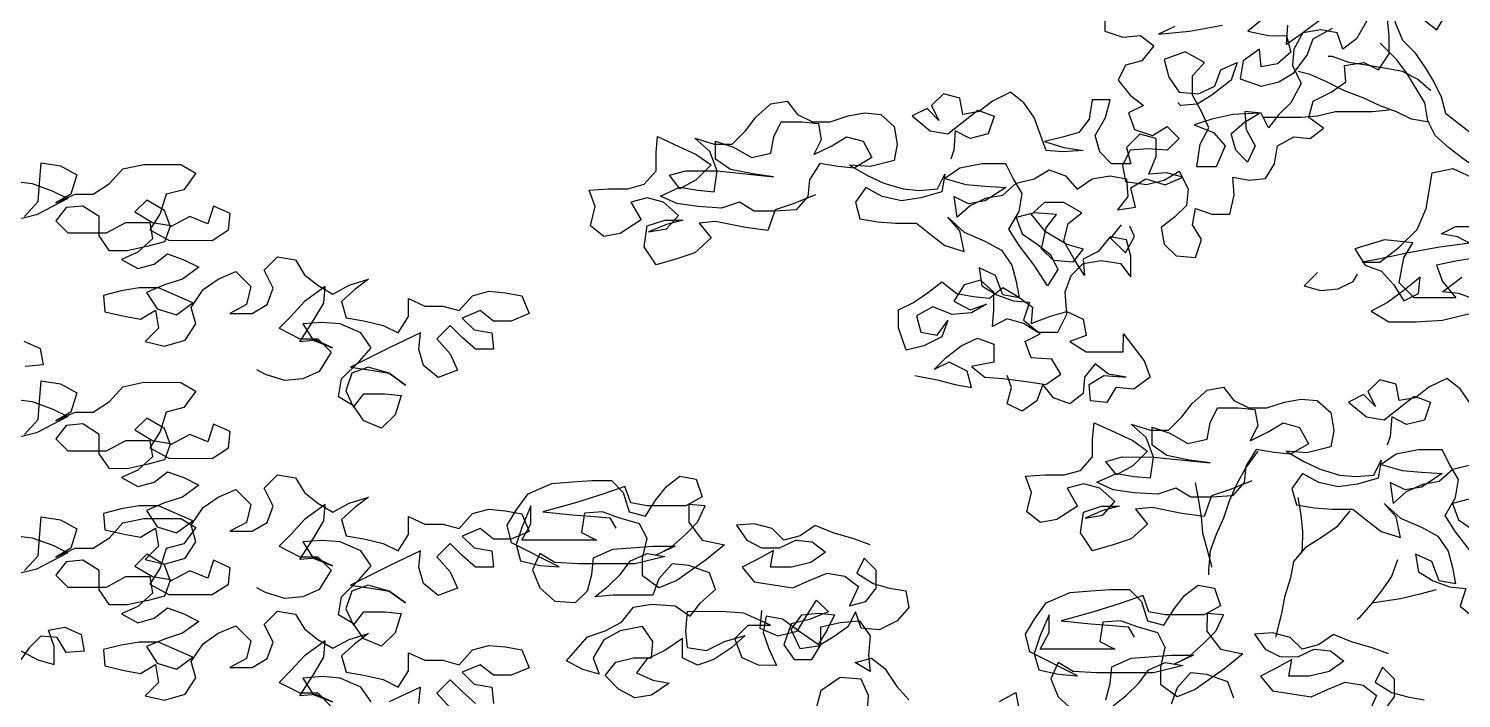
# Model space of a CAD drawing. Header units: inches. Extents: x 350994 to 353538, y 1581369 to 1583842.
# Drawn here: x 351588.352 to 351589.92, y 1583408.783 to 1583409.515 of the extents above; entities that cross this region are included whole.
import ezdxf

# ---------------------------------------------------------------- set-up
doc = ezdxf.new("R2010")
doc.units = ezdxf.units.IN
doc.header["$MEASUREMENT"] = 0
doc.linetypes.add('1', pattern=[0])
doc.layers.add('FOREST', color=96, linetype='Continuous')
doc.layers.add('TREE', color=81, linetype='1')

# ---------------------------------------------------------------- blocks, each defined once
blk = doc.blocks.new('TREE_4')
at = {"color": 94}
for points in [[(-255.9, 8949.4), (-209.7, 8943.6), (-169.2, 8929.1), (-140.3, 8914.6), (-201.1, 8882.9), (-258.9, 8868.5)], [(-224.2, 8880), (-198.1, 8908.9), (-195.2, 8943.6), (-192.3, 8984.1), (-154.7, 8978.3), (-122.9, 8960.9), (-134.5, 8923.3), (-163.5, 8906), (-125.8, 8923.3), (-91.2, 8923.3), (-59.3, 8943.5), (-33.3, 8972.4), (7.2, 8981), (79.5, 8980.9), (108.4, 8963.6), (85.2, 8931.8), (50.5, 8923.1), (38.9, 8885.6), (18.7, 8853.8), (56.2, 8833.5), (140.1, 8833.4), (171.9, 8853.6), (174.8, 8885.4), (143, 8899.9), (131.4, 8865.2), (96.7, 8879.7), (59.1, 8859.5), (47.6, 8891.3), (12.9, 8911.6), (-10.2, 8888.5), (24.4, 8868.2), (59.1, 8862.4), (47.5, 8830.6), (15.7, 8822), (-24.8, 8813.3), (-59.4, 8813.4), (-79.7, 8842.3), (-79.6, 8879.9), (-111.4, 8900.1), (-143.2, 8897.3), (-163.5, 8871.3), (-140.4, 8848.1), (-65.2, 8848.1), (-27.6, 8868.3), (18.7, 8868.2), (24.4, 8836.4), (-4.5, 8810.4), (-36.3, 8796), (-4.5, 8778.6), (27.3, 8787.3), (53.3, 8807.5), (85.1, 8795.9), (114, 8781.4), (82.2, 8758.3), (47.5, 8746.8), (12.8, 8732.3), (33, 8700.5), (70.5, 8688.9), (102.4, 8712), (35.9, 8741), (-1.7, 8741), (-36.4, 8735.3), (-71.1, 8726.6), (-68.2, 8694.8), (-30.7, 8686.1), (1.1, 8680.3), (30.1, 8697.6), (35.8, 8662.9), (9.8, 8636.9), (47.4, 8628.2), (87.8, 8639.7), (108.1, 8671.5), (99.5, 8703.3), (122.6, 8738), (151.6, 8758.2), (186.3, 8772.7), (215.2, 8743.7), (206.5, 8709), (174.6, 8691.7), (218, 8691.7), (246.9, 8709), (258.5, 8740.8), (241.2, 8775.5), (267.3, 8801.5), (301.9, 8795.7), (319.3, 8766.8), (345.3, 8746.5), (374.2, 8729.1), (406, 8746.4), (443.6, 8758), (417.5, 8737.7), (391.5, 8714.6), (400.1, 8682.8), (434.8, 8677), (472.4, 8668.3), (501.3, 8653.8), (521.6, 8685.6), (521.6, 8720.3), (553.4, 8705.8), (588.1, 8705.8), (619.9, 8697.1), (645.9, 8726), (677.8, 8734.6), (709.6, 8731.7), (741.4, 8725.9), (755.8, 8691.2), (721.1, 8676.8), (686.4, 8676.8), (660.4, 8697), (625.7, 8682.6), (648.8, 8659.5), (683.5, 8653.7), (686.3, 8621.9), (651.6, 8621.9), (625.6, 8645), (602.5, 8668.2), (576.5, 8642.2), (602.5, 8613.3), (616.9, 8581.4), (579.3, 8567), (550.4, 8590.2), (541.8, 8622), (544.7, 8653.8), (483.9, 8624.9), (408.7, 8587.4), (449.2, 8581.6), (483.9, 8575.8), (515.7, 8552.6), (483.9, 8575.8), (443.4, 8587.4), (411.6, 8575.8), (400, 8541.2), (414.4, 8509.3), (434.7, 8535.3), (475.2, 8535.3), (507, 8532.4), (495.4, 8494.8), (469.3, 8468.8), (434.7, 8483.3), (414.4, 8512.2), (385.6, 8529.6), (391.4, 8564.3), (426.1, 8599), (449.2, 8625), (429, 8653.9), (388.6, 8671.3), (353.9, 8674.2), (316.3, 8671.3), (336.5, 8639.5), (374.1, 8625), (342.3, 8639.5), (310.5, 8636.7), (336.5, 8677.1), (356.8, 8711.8), (359.7, 8743.6), (319.2, 8714.7), (293.2, 8685.8), (270, 8662.7), (310.5, 8642.4), (345.2, 8642.4), (371.2, 8616.4), (348, 8578.8), (316.2, 8564.4), (281.5, 8561.5), (243.9, 8573.1), (226.6, 8581.8)], [(-225.7, 8637.8), (-193.9, 8623.3), (-188.2, 8591.5), (-222.9, 8588.7)], [(-255.9, 8526.2), (-209.7, 8520.4), (-169.2, 8505.9), (-140.3, 8491.4), (-201.1, 8459.7), (-258.9, 8445.3)], [(-224.2, 8456.8), (-198.1, 8485.7), (-195.2, 8520.4), (-192.3, 8560.9), (-154.7, 8555.1), (-122.9, 8537.7), (-134.5, 8500.1), (-163.5, 8482.8), (-125.8, 8500.1), (-91.2, 8500.1), (-59.3, 8520.3), (-33.3, 8549.2), (7.2, 8557.8), (79.5, 8557.7), (108.4, 8540.4), (85.2, 8508.6), (50.5, 8499.9), (38.9, 8462.4), (18.7, 8430.6), (56.2, 8410.3), (140.1, 8410.2), (171.9, 8430.4), (174.8, 8462.2), (143, 8476.7), (131.4, 8442), (96.7, 8456.5), (59.1, 8436.3), (47.6, 8468.1), (12.9, 8488.4), (-10.2, 8465.3), (24.4, 8445), (59.1, 8439.2), (47.5, 8407.4), (15.7, 8398.8), (-24.8, 8390.1), (-59.4, 8390.2), (-79.7, 8419.1), (-79.6, 8456.7), (-111.4, 8477), (-143.2, 8474.1), (-163.5, 8448.1), (-140.4, 8424.9), (-65.2, 8424.9), (-27.6, 8445.1), (18.7, 8445), (24.4, 8413.2), (-4.5, 8387.2), (-36.3, 8372.8), (-4.5, 8355.4), (27.3, 8364.1), (53.3, 8384.3), (85.1, 8372.7), (114, 8358.2), (82.2, 8335.1), (47.5, 8323.6), (12.8, 8309.1), (33, 8277.3), (70.5, 8265.7), (102.4, 8288.8), (35.9, 8317.8), (-1.7, 8317.8), (-36.4, 8312.1), (-71.1, 8303.4), (-68.2, 8271.6), (-30.7, 8262.9), (1.1, 8257.1), (30.1, 8274.4), (35.8, 8239.7), (9.8, 8213.7), (47.4, 8205), (87.8, 8216.6), (108.1, 8248.3), (99.5, 8280.2), (122.6, 8314.8), (151.6, 8335), (186.3, 8349.5), (215.2, 8320.5), (206.5, 8285.8), (174.6, 8268.5), (218, 8268.5), (246.9, 8285.8), (258.5, 8317.6), (241.2, 8352.3), (267.3, 8378.3), (301.9, 8372.5), (319.3, 8343.6), (345.3, 8323.3), (374.2, 8305.9), (406, 8323.2), (443.6, 8334.8), (417.5, 8314.6), (391.5, 8291.5), (400.1, 8259.6), (434.8, 8253.8), (472.4, 8245.1), (501.3, 8230.6), (521.6, 8262.4), (521.6, 8297.1), (553.4, 8282.6), (588.1, 8282.6), (619.9, 8273.9), (645.9, 8302.8), (677.8, 8311.4), (709.6, 8308.5), (741.4, 8302.7), (755.8, 8268), (721.1, 8253.6), (686.4, 8253.6), (660.4, 8273.9), (625.7, 8259.4), (648.8, 8236.3), (683.5, 8230.5), (686.3, 8198.7), (651.6, 8198.7), (625.6, 8221.8), (602.5, 8245), (576.5, 8219), (602.5, 8190.1), (616.9, 8158.2), (579.3, 8143.8), (550.4, 8167), (541.8, 8198.8), (544.7, 8230.6), (483.9, 8201.7), (408.7, 8164.2), (449.2, 8158.4), (483.9, 8152.6), (515.7, 8129.4), (483.9, 8152.6), (443.4, 8164.2), (411.6, 8152.6), (400, 8118), (414.4, 8086.1), (434.7, 8112.2), (475.2, 8112.1), (507, 8109.2), (495.4, 8071.6), (469.3, 8045.6), (434.7, 8060.1), (414.4, 8089), (385.6, 8106.4), (391.4, 8141.1), (426.1, 8175.8), (449.2, 8201.8), (429, 8230.7), (388.6, 8248.1), (353.9, 8251), (316.3, 8248.1), (336.5, 8216.3), (374.1, 8201.8), (342.3, 8216.3), (310.5, 8213.5), (336.5, 8253.9), (356.8, 8288.6), (359.7, 8320.4), (319.2, 8291.5), (293.2, 8262.6), (270, 8239.5), (310.5, 8219.2), (345.2, 8219.2), (371.2, 8193.2), (348, 8155.6), (316.2, 8141.2), (281.5, 8138.3), (243.9, 8149.9), (226.6, 8158.6)], [(-1089.1, 7794.1), (-1089.1, 7759.4), (-1054.4, 7747.8), (-1019.7, 7750.7), (-993.7, 7730.4), (-1016.9, 7701.5), (-1048.7, 7692.9), (-1063.2, 7664), (-1040, 7635), (-1014, 7614.8), (-1043, 7600.4), (-1031.4, 7568.5), (-996.8, 7556.9), (-967.8, 7574.3), (-944.7, 7551.1), (-967.9, 7528), (-1005.4, 7530.9), (-1040.1, 7528.1), (-1054.6, 7499.2), (-1048.9, 7467.4), (-1008.4, 7461.5), (-973.7, 7470.2), (-944.8, 7487.5), (-927.5, 7452.8), (-930.4, 7421), (-953.5, 7397.9), (-979.6, 7377.7), (-973.8, 7345.9), (-950.7, 7322.7), (-913.1, 7319.8), (-901.5, 7354.5), (-918.8, 7383.4), (-913, 7415.2), (-881.2, 7403.6), (-846.5, 7403.6), (-837.8, 7441.1), (-840.7, 7475.8), (-808.9, 7470), (-777.1, 7472.9), (-759.7, 7501.8), (-753.9, 7536.5), (-722.1, 7553.8), (-690.3, 7550.9), (-664.2, 7571.1), (-693.1, 7591.4), (-684.4, 7623.2), (-649.7, 7640.5), (-620.8, 7660.7), (-623.6, 7692.5), (-586.1, 7698.2), (-557.2, 7683.8), (-536.9, 7715.5), (-536.9, 7750.2), (-539.7, 7782)], [(-470.3, 7782), (-444.3, 7761.7), (-424.1, 7796.4)], [(-255.9, 8261.7), (-209.7, 8255.9), (-169.2, 8241.4), (-140.3, 8226.9), (-201.1, 8195.2), (-258.9, 8180.8)], [(-224.2, 8192.3), (-198.1, 8221.2), (-195.2, 8255.9), (-192.3, 8296.4), (-154.7, 8290.6), (-122.9, 8273.2), (-134.5, 8235.6), (-163.5, 8218.3), (-125.8, 8235.6), (-91.2, 8235.6), (-59.3, 8255.8), (-33.3, 8284.7), (7.2, 8293.3), (79.5, 8293.2), (108.4, 8275.9), (85.2, 8244.1), (50.5, 8235.4), (38.9, 8197.9), (18.7, 8166.1), (56.2, 8145.8), (140.1, 8145.7), (171.9, 8165.9), (174.8, 8197.7), (143, 8212.2), (131.4, 8177.5), (96.7, 8192), (59.1, 8171.8), (47.6, 8203.6), (12.9, 8223.9), (-10.2, 8200.8), (24.4, 8180.5), (59.1, 8174.7), (47.5, 8142.9), (15.7, 8134.3), (-24.8, 8125.6), (-59.4, 8125.7), (-79.7, 8154.6), (-79.6, 8192.2), (-111.4, 8212.5), (-143.2, 8209.6), (-163.5, 8183.6), (-140.4, 8160.4), (-65.2, 8160.4), (-27.6, 8180.6), (18.7, 8180.5), (24.4, 8148.7), (-4.5, 8122.7), (-36.3, 8108.3), (-4.5, 8090.9), (27.3, 8099.6), (53.3, 8119.8), (85.1, 8108.2), (114, 8093.7), (82.2, 8070.6), (47.5, 8059.1), (12.8, 8044.7), (33, 8012.8), (70.5, 8001.2), (102.4, 8024.3), (35.9, 8053.3), (-1.7, 8053.3), (-36.4, 8047.6), (-71.1, 8038.9), (-68.2, 8007.1), (-30.7, 7998.4), (1.1, 7992.6), (30.1, 8009.9), (35.8, 7975.2), (9.8, 7949.2), (47.4, 7940.5), (87.8, 7952.1), (108.1, 7983.8), (99.5, 8015.7), (122.6, 8050.3), (151.6, 8070.5), (186.3, 8085), (215.2, 8056), (206.5, 8021.3), (174.6, 8004), (218, 8004), (246.9, 8021.3), (258.5, 8053.1), (241.2, 8087.8), (267.3, 8113.8), (301.9, 8108), (319.3, 8079.1), (345.3, 8058.8), (374.2, 8041.4), (406, 8058.7), (443.6, 8070.3), (417.5, 8050.1), (391.5, 8027), (400.1, 7995.1), (434.8, 7989.3), (472.4, 7980.6), (501.3, 7966.1), (521.6, 7997.9), (521.6, 8032.6), (553.4, 8018.1), (588.1, 8018.1), (619.9, 8009.4), (645.9, 8038.3), (677.8, 8046.9), (709.6, 8044), (741.4, 8038.2), (755.8, 8003.5), (721.1, 7989.1), (686.4, 7989.1), (660.4, 8009.4), (625.7, 7994.9), (648.8, 7971.8), (683.5, 7966), (686.3, 7934.2)], [(651.6, 7934.2), (625.6, 7957.4), (602.5, 7980.5), (576.5, 7954.5), (602.5, 7925.6)], [(541.8, 7934.3), (544.7, 7966.1), (483.9, 7937.2)], [(449.2, 7937.3), (429, 7966.2), (388.6, 7983.6), (353.9, 7986.5), (316.3, 7983.7), (336.5, 7951.8), (374.1, 7937.3), (342.3, 7951.8), (310.5, 7949), (336.5, 7989.4), (356.8, 8024.1), (359.7, 8055.9), (319.2, 8027), (293.2, 7998.1), (270, 7975), (310.5, 7954.7), (345.2, 7954.7), (371.2, 7928.7)], [(1207.1, 8114.9), (1204.1, 8080.2), (1238.8, 8065.7), (1276.4, 8074.4), (1293.8, 8103.3), (1314.1, 8135.1), (1337.2, 8111.9), (1299.6, 8097.5), (1264.9, 8088.8), (1250.4, 8048.4), (1270.6, 8019.4), (1305.3, 8019.4), (1322.6, 8048.3), (1322.7, 8083), (1360.3, 8091.6), (1397.9, 8094.5), (1418.1, 8065.6), (1415.1, 8028), (1418, 7996.2), (1389.1, 8013.6), (1420.9, 8022.2), (1446.9, 8001.9), (1470, 7967.2), (1493.1, 7941.2)], [(1669.5, 7938.1), (1701.3, 7955.4), (1707.1, 7923.6)], [(1412.2, 7912.3), (1415.1, 7949.9), (1400.7, 7981.7), (1360.2, 7984.7), (1322.6, 7958.7), (1313.9, 7926.9)], [(-235.9, 8039.1), (-198.3, 8018.8), (-166.5, 8010.1), (-166.5, 8044.8), (-178, 8076.6), (-146.2, 8082.4), (-114.4, 8067.9), (-108.7, 8036.1), (-143.4, 8033.2), (-160.7, 8062.2), (-192.5, 8065.1), (-215.7, 8042), (-235.9, 8013.1)], [(-672.7, 7779.3), (-707.4, 7753.3), (-736.4, 7733.1), (-733.4, 7770.7)], [(-782.6, 7782.3), (-811.5, 7759.2), (-771.1, 7750.5), (-736.4, 7750.4), (-727.7, 7718.6), (-753.8, 7695.5), (-785.6, 7689.8), (-788.4, 7724.4), (-820.3, 7701.3), (-826.1, 7666.7), (-785.6, 7652.2), (-750.9, 7660.8), (-722, 7678.1), (-695.9, 7712.8), (-684.3, 7744.6), (-646.7, 7764.8)], [(-580.2, 7779.2), (-600.5, 7744.5), (-626.5, 7724.3), (-638, 7756.1), (-669.8, 7761.9), (-704.5, 7756.2), (-721.9, 7724.4), (-724.8, 7692.6), (-707.5, 7657.9), (-727.8, 7620.3), (-751, 7597.2), (-771.2, 7571.2), (-785.6, 7600.1), (-817.4, 7603), (-814.6, 7568.3), (-797.3, 7536.5), (-811.8, 7504.7), (-834.9, 7527.9), (-843.5, 7559.7), (-817.5, 7582.8), (-788.5, 7600.1), (-840.6, 7597.3), (-881.1, 7588.6), (-915.8, 7577.1), (-878.2, 7562.6), (-855.1, 7536.6), (-872.5, 7496.1), (-910.1, 7496.1), (-904.2, 7539.5), (-886.9, 7571.3), (-901.3, 7603.1), (-918.6, 7634.9), (-918.6, 7672.5), (-895.4, 7698.5), (-933, 7718.8), (-973.5, 7704.4), (-964.8, 7669.7), (-944.6, 7640.7), (-907, 7637.8), (-875.2, 7652.2), (-863.6, 7684), (-831.8, 7698.5), (-843.4, 7663.8), (-881, 7634.9), (-910, 7617.6), (-941.8, 7614.7), (-947.5, 7620.5)], [(-953.2, 7768), (-985, 7753.5), (-924.3, 7759.3), (-860.7, 7770.8)], [(-531, 7808.1), (-525.3, 7776.3), (-510.8, 7741.5), (-487.7, 7718.4), (-467.5, 7689.5), (-450.2, 7660.5), (-435.8, 7631.6), (-427.1, 7599.8), (-375.1, 7559.3), (-352, 7536.1), (-328.9, 7510.1), (-308.7, 7486.9)], [(-456, 7643.2), (-482, 7666.3), (-510.9, 7680.8), (-542.7, 7686.6), (-577.4, 7692.5), (-615, 7698.3), (-646.8, 7709.9), (-655.4, 7709.9)], [(-331.9, 7432), (-343.4, 7466.7), (-366.5, 7492.8), (-395.4, 7513), (-421.4, 7533.3), (-447.4, 7556.4), (-461.8, 7585.4), (-467.6, 7620.1), (-502.2, 7677.9), (-522.4, 7704), (-554.2, 7735.8)], [(-458.9, 7582.5), (-493.6, 7588.3), (-522.5, 7602.8), (-554.3, 7614.4), (-586.1, 7628.9), (-623.7, 7643.3), (-658.4, 7660.7), (-690.2, 7675.2), (-713.3, 7681)], [(-1651.4, 7441.4), (-1694.8, 7424.1), (-1729.5, 7412.6), (-1744, 7372.1), (-1787.4, 7377.9), (-1845.2, 7389.6), (-1877, 7386.7), (-1853.9, 7357.8), (-1885.7, 7328.9), (-1920.4, 7317.3), (-1960.9, 7305.8), (-1984, 7340.5), (-1978.2, 7381), (-1943.5, 7392.5), (-1908.8, 7392.5), (-1940.6, 7383.9), (-1975.3, 7369.4), (-1940.6, 7375.2), (-1917.5, 7401.2), (-1946.4, 7427.2), (-1978.2, 7435.9), (-2010, 7427.3), (-1989.8, 7392.6), (-2030.3, 7366.6), (-2062.1, 7360.8), (-2088.1, 7381.1), (-2079.4, 7418.7), (-2090.9, 7450.5), (-2053.3, 7453.4), (-2015.7, 7453.3), (-1983.9, 7462), (-1960.8, 7488), (-1960.7, 7522.7), (-1957.8, 7554.5), (-1926, 7540), (-1882.7, 7519.7), (-1853.8, 7499.4), (-1882.7, 7470.5), (-1914.5, 7453.2), (-1934.7, 7479.3), (-1902.9, 7487.9), (-1842.2, 7487.9), (-1732.4, 7476.2), (-1772.8, 7482), (-1816.2, 7490.7), (-1845.1, 7511), (-1845.1, 7545.7), (-1810.4, 7534.1), (-1775.7, 7513.8), (-1738.1, 7522.5), (-1732.3, 7554.3), (-1717.8, 7583.2), (-1677.3, 7583.1), (-1645.5, 7580.2), (-1639.8, 7548.4), (-1654.3, 7519.5), (-1619.5, 7536.8), (-1590.6, 7554.1), (-1558.8, 7545.4), (-1541.5, 7513.6), (-1576.2, 7493.4), (-1608, 7496.3), (-1642.7, 7502.1), (-1663, 7470.3), (-1665.9, 7438.5), (-1689, 7412.5), (-1729.5, 7409.7), (-1770, 7409.7), (-1798.9, 7427.1), (-1833.6, 7415.6), (-1879.9, 7418.5), (-1920.3, 7424.3), (-1952.1, 7438.8), (-1914.5, 7456.1), (-1879.8, 7450.3), (-1848, 7447.4), (-1842.2, 7487.9), (-1856.6, 7525.5), (-1885.5, 7551.5), (-1848, 7539.9), (-1813.3, 7539.9), (-1787.2, 7565.9), (-1766.9, 7591.9), (-1738, 7617.9), (-1706.2, 7623.6), (-1686, 7597.6), (-1657.1, 7583.1), (-1622.4, 7583.1), (-1587.7, 7594.6), (-1555.9, 7600.4), (-1524.1, 7597.4), (-1498.1, 7574.3), (-1492.3, 7539.6), (-1498.1, 7507.8), (-1544.4, 7496.3), (-1584.9, 7499.2), (-1550.2, 7478.9), (-1518.4, 7464.4), (-1480.8, 7452.8), (-1449, 7449.9), (-1414.3, 7452.8), (-1399.9, 7481.7), (-1405.7, 7447), (-1446.2, 7435.5), (-1483.8, 7429.7), (-1521.3, 7438.4), (-1553.1, 7455.8), (-1573.4, 7426.9), (-1564.7, 7395.1), (-1530, 7389.3), (-1495.4, 7386.3), (-1454.9, 7386.3), (-1428.9, 7366), (-1400, 7342.9), (-1362.4, 7331.3), (-1371, 7371.8), (-1394.1, 7397.8), (-1362.4, 7368.9), (-1321.9, 7351.5), (-1290.1, 7334.1), (-1269.9, 7305.2), (-1261.3, 7273.4), (-1255.5, 7241.6), (-1287.3, 7247.4), (-1301.7, 7285), (-1333.5, 7299.5), (-1327.8, 7264.8), (-1298.9, 7247.4), (-1267.1, 7235.8), (-1235.3, 7232.9), (-1246.9, 7198.2), (-1218, 7175), (-1180.4, 7175), (-1163, 7209.7), (-1165.9, 7253), (-1154.3, 7284.8), (-1131.1, 7307.9), (-1096.4, 7313.7), (-1058.8, 7307.9), (-1038.6, 7281.8), (-1038.6, 7322.3), (-1047.2, 7354.1), (-1079, 7359.9), (-1102.2, 7331.1), (-1131.1, 7316.6), (-1128.3, 7284.8), (-1148.5, 7316.6), (-1168.7, 7351.4), (-1160, 7386), (-1133.9, 7406.3), (-1168.6, 7426.5), (-1206.2, 7426.6), (-1232.2, 7403.5), (-1206.2, 7371.6), (-1162.9, 7345.6), (-1131.1, 7336.9), (-1151.4, 7310.9), (-1188.9, 7313.8), (-1212.1, 7336.9), (-1203.3, 7377.4), (-1183.1, 7403.4), (-1226.4, 7406.3), (-1261.1, 7397.7), (-1249.6, 7365.9), (-1220.7, 7345.6), (-1194.7, 7325.4), (-1180.3, 7296.4), (-1200.6, 7264.6), (-1226.5, 7305.1), (-1255.4, 7342.8), (-1275.6, 7374.6), (-1255.4, 7409.3), (-1249.5, 7443.9), (-1266.9, 7472.9), (-1281.3, 7501.8), (-1327.6, 7501.8), (-1370.9, 7493.2), (-1399.9, 7473), (-1359.4, 7461.4), (-1321.8, 7458.5), (-1281.3, 7455.5), (-1321.8, 7429.6), (-1353.6, 7423.8), (-1382.5, 7438.3), (-1376.8, 7397.8), (-1350.8, 7420.9), (-1318.9, 7435.3), (-1287.1, 7441.1), (-1261.1, 7464.2), (-1226.4, 7472.8), (-1197.5, 7490.2), (-1165.7, 7478.6), (-1142.6, 7452.5), (-1113.6, 7472.7), (-1078.9, 7478.5), (-1047.1, 7472.7), (-1044.3, 7438), (-1064.5, 7412), (-1029.8, 7417.7), (-1038.5, 7455.3), (-1009.5, 7472.6), (-972, 7461), (-937.3, 7475.5), (-969, 7484.2), (-1003.7, 7481.3), (-989.3, 7516), (-989.2, 7550.7), (-1021, 7559.4), (-1047.1, 7533.4), (-1038.4, 7501.6), (-1076, 7501.6), (-1099.1, 7524.8), (-1107.8, 7556.6), (-1087.5, 7591.3), (-1078.8, 7625.9), (-1113.5, 7626), (-1119.3, 7588.4), (-1139.6, 7562.4), (-1171.4, 7553.7), (-1206.1, 7545.1), (-1168.5, 7533.5), (-1130.9, 7527.7), (-1171.4, 7524.8), (-1203.2, 7527.8), (-1226.3, 7591.4), (-1246.5, 7620.3), (-1272.5, 7640.6), (-1307.2, 7623.3), (-1333.2, 7603), (-1365.1, 7597.3), (-1370.8, 7629.1), (-1402.6, 7637.8), (-1425.8, 7614.7), (-1411.3, 7585.8), (-1434.4, 7608.9), (-1463.4, 7594.5), (-1428.7, 7565.5), (-1394, 7559.7), (-1336.1, 7605.9), (-1304.3, 7594.3), (-1315.9, 7559.7), (-1350.6, 7551), (-1379.5, 7565.5), (-1382.5, 7527.9), (-1388.3, 7510.6)], [(-346.4, 7322.2), (-404.3, 7313.5), (-444.7, 7304.9), (-433.2, 7273.1), (-407.2, 7241.3), (-488.2, 7241.3), (-517.1, 7270.3), (-508.3, 7319.4), (-491, 7348.3), (-545.9, 7354.1), (-603.7, 7336.8), (-583.5, 7305), (-551.7, 7293.4), (-528.6, 7267.4), (-508.4, 7235.6), (-479.5, 7250), (-476.6, 7281.8), (-508.4, 7255.8), (-540.2, 7232.7), (-572, 7215.4), (-537.4, 7195.1), (-485.3, 7195.1), (-433.3, 7197.9), (-363.9, 7215.2)], [(-369.6, 7238.3), (-401.4, 7249.9), (-433.2, 7252.8), (-395.6, 7281.7)], [(-375.3, 7345.3), (-404.2, 7359.8), (-436, 7365.6), (-407.1, 7380), (-360.8, 7380)], [(-375.3, 7348.2), (-438.9, 7339.6), (-502.5, 7328.1), (-557.5, 7316.6), (-589.3, 7310.8), (-554.6, 7310.8), (-517, 7339.7), (-482.3, 7374.3), (-464.9, 7414.8), (-453.3, 7484.2), (-412.8, 7492.8), (-369.4, 7472.5)], [(-537, 7605.7), (-568.8, 7602.8), (-641.1, 7602.9), (-675.8, 7594.2), (-707.6, 7591.4), (-779.9, 7591.4)], [(-1057.6, 7383.5), (-1077.9, 7357.5), (-1049, 7328.6), (-1031.6, 7360.4), (-1040.3, 7380.6)], [(-1458, 7090.7), (-1414.6, 7082), (-1379.9, 7073.3), (-1348.1, 7067.5), (-1356.8, 7099.3), (-1391.5, 7116.7), (-1420.4, 7102.3), (-1397.2, 7125.4), (-1368.3, 7148.5), (-1336.5, 7162.9), (-1304.7, 7151.3), (-1304.7, 7116.6), (-1348.1, 7108), (-1322.1, 7087.7), (-1287.4, 7084.8), (-1241.2, 7079), (-1203.6, 7073.2), (-1174.6, 7093.4), (-1192, 7122.3), (-1232.4, 7125.2), (-1244, 7157), (-1215, 7171.5), (-1246.8, 7191.7), (-1278.6, 7200.4), (-1307.6, 7186), (-1304.6, 7217.8), (-1304.6, 7252.5), (-1330.6, 7275.7), (-1362.4, 7267), (-1382.7, 7235.2), (-1350.9, 7217.9), (-1319.1, 7229.4), (-1348, 7212.1), (-1385.6, 7209.2), (-1423.2, 7223.7), (-1455, 7206.4), (-1446.3, 7174.6), (-1414.5, 7168.8), (-1394.3, 7197.7), (-1405.9, 7165.9), (-1440.6, 7148.5), (-1475.3, 7139.9), (-1489.7, 7183.3), (-1489.7, 7218), (-1460.7, 7232.4), (-1431.8, 7252.6), (-1405.8, 7272.8), (-1376.9, 7249.7), (-1345.1, 7243.9), (-1313.3, 7240.9), (-1287.2, 7261.2), (-1258.3, 7243.8), (-1229.5, 7223.5), (-1232.4, 7191.7), (-1194.8, 7206.1), (-1163, 7214.8), (-1131.2, 7200.3), (-1125.4, 7168.5), (-1157.2, 7157), (-1125.4, 7136.7), (-1053.2, 7136.6), (-1053.1, 7171.3), (-1012.7, 7119.2), (-1001.2, 7087.4), (-1033, 7064.3), (-1067.7, 7067.2), (-1085.1, 7038.3), (-1116.9, 7041.3), (-1119.7, 7073.1), (-1090.8, 7090.4), (-1047.4, 7087.5), (-1082.1, 7093.3), (-1108.1, 7113.5), (-1128.4, 7087.5), (-1131.3, 7055.7), (-1157.3, 7035.5), (-1189.1, 7047.1), (-1209.4, 7073.2), (-1220.9, 7041.4), (-1249.9, 7021.2), (-1278.8, 7035.6), (-1270.1, 7067.4), (-1278.7, 7090.6)], [(-676.1, 7290.7), (-702.1, 7264.7), (-670.3, 7256), (-635.6, 7258.8), (-606.7, 7273.2), (-598, 7287.7)], [(-803.6, 6886), (-847, 6868.7), (-881.7, 6857.1), (-896.2, 6816.7), (-939.6, 6822.5), (-997.4, 6834.1), (-1029.2, 6831.3), (-1006.1, 6802.3), (-1037.9, 6773.4), (-1072.7, 6761.9), (-1113.1, 6750.4), (-1136.2, 6785.1), (-1130.4, 6825.6), (-1095.7, 6837.1), (-1061, 6837.1), (-1092.8, 6828.4), (-1127.5, 6814), (-1092.8, 6819.8), (-1069.7, 6845.8), (-1098.6, 6871.8), (-1130.4, 6880.5), (-1162.2, 6871.9), (-1142, 6837.1), (-1182.5, 6811.2), (-1214.3, 6805.4), (-1240.3, 6825.7), (-1231.6, 6863.2), (-1243.1, 6895.1), (-1205.5, 6897.9), (-1167.9, 6897.9), (-1136.1, 6906.5), (-1113, 6932.5), (-1112.9, 6967.2), (-1110, 6999), (-1078.2, 6984.5), (-1034.9, 6964.3), (-1006, 6944), (-1034.9, 6915.1), (-1066.7, 6897.8), (-1087, 6923.8), (-1055.1, 6932.5), (-994.4, 6932.4), (-884.6, 6920.8), (-925, 6926.6), (-968.4, 6935.3), (-997.3, 6955.6), (-997.3, 6990.2), (-962.6, 6978.7), (-927.9, 6958.4), (-890.3, 6967), (-884.5, 6998.8), (-870, 7027.7), (-829.5, 7027.7), (-797.7, 7024.8), (-792, 6993), (-806.5, 6964.1), (-771.8, 6981.4), (-742.8, 6998.7), (-711, 6990), (-693.7, 6958.2), (-728.4, 6938), (-760.2, 6940.9), (-794.9, 6946.7), (-815.2, 6914.9), (-818.1, 6883.1), (-841.3, 6857.1), (-881.7, 6854.3), (-922.2, 6854.3), (-951.1, 6871.7), (-985.8, 6860.1), (-1032.1, 6863.1), (-1072.6, 6868.9), (-1104.3, 6883.4), (-1066.7, 6900.7), (-1032.1, 6894.9), (-1000.3, 6891.9), (-994.4, 6932.4), (-1008.9, 6970), (-1037.7, 6996.1), (-1000.2, 6984.5), (-965.5, 6984.4), (-939.4, 7010.4), (-919.2, 7036.4), (-890.2, 7062.4), (-858.4, 7068.2), (-838.2, 7042.1), (-809.3, 7027.7), (-774.6, 7027.6), (-739.9, 7039.2), (-708.1, 7044.9), (-676.3, 7042), (-650.3, 7018.8), (-644.5, 6984.1), (-650.3, 6952.3), (-696.6, 6940.8), (-737.1, 6943.8), (-702.4, 6923.5), (-670.6, 6909), (-633.1, 6897.4), (-601.2, 6894.5), (-566.6, 6897.3), (-552.1, 6926.2), (-557.9, 6891.5), (-598.4, 6880), (-636, 6874.3), (-673.5, 6883), (-705.3, 6900.4), (-725.6, 6871.5), (-717, 6839.6), (-682.3, 6833.8), (-647.6, 6830.9), (-607.1, 6830.9), (-581.1, 6810.6), (-552.2, 6787.5), (-514.6, 6775.9), (-523.3, 6816.3), (-546.4, 6842.4), (-514.6, 6813.4), (-474.1, 6796.1), (-442.3, 6778.7), (-422.1, 6749.7), (-413.5, 6717.9), (-407.7, 6686.1), (-439.5, 6691.9), (-453.9, 6729.5), (-485.7, 6744), (-480, 6709.3), (-451.1, 6691.9), (-419.3, 6680.4), (-387.5, 6677.4), (-399.1, 6642.7), (-370.2, 6619.6)], [(-378.7, 6850.9), (-413.4, 6842.3), (-401.8, 6810.4), (-372.9, 6790.2)], [(-378.8, 6749.7), (-407.6, 6787.3), (-427.8, 6819.1), (-407.6, 6853.8), (-401.8, 6888.5), (-419.1, 6917.4), (-433.5, 6946.4), (-479.8, 6946.4), (-523.1, 6937.8), (-552.1, 6917.6), (-511.6, 6906), (-474, 6903), (-433.5, 6900.1), (-474.1, 6874.1), (-505.9, 6868.4), (-534.8, 6882.8), (-529, 6842.4), (-503, 6865.5), (-471.2, 6879.9), (-439.3, 6885.7), (-413.3, 6908.8), (-378.6, 6917.4)], [(-378.5, 7035.9), (-398.7, 7064.9), (-424.7, 7085.1), (-459.4, 7067.8), (-485.5, 7047.6), (-517.3, 7041.9), (-523, 7073.7), (-554.8, 7082.4), (-578, 7059.3), (-563.5, 7030.3), (-586.6, 7053.5), (-615.6, 7039.1), (-580.9, 7010.1), (-546.2, 7004.3), (-488.3, 7050.5), (-456.6, 7038.9), (-468.1, 7004.2), (-502.9, 6995.6), (-531.8, 7010.1), (-534.7, 6972.5), (-540.5, 6955.1)], [(-792, 6943.8), (-815.2, 6912), (-832.6, 6880.2), (-847.1, 6848.4), (-858.6, 6813.8), (-873.1, 6782), (-884.7, 6750.2), (-887.7, 6712.6), (-887.7, 6703.9)], [(-1544.7, 6761.9), (-1576.5, 6773.5), (-1617, 6785.1), (-1651.6, 6799.6), (-1680.6, 6779.4), (-1712.4, 6770.8), (-1735.5, 6793.9), (-1770.2, 6802.6), (-1804.9, 6799.8), (-1784.7, 6770.8), (-1755.8, 6756.4), (-1721.1, 6756.3), (-1689.3, 6770.8), (-1657.5, 6767.8), (-1631.5, 6747.6), (-1660.4, 6727.4), (-1698, 6718.7), (-1738.5, 6718.8), (-1732.6, 6750.6), (-1764.5, 6733.2), (-1793.4, 6718.8), (-1770.3, 6689.9), (-1695.1, 6678.2), (-1663.3, 6692.7), (-1628.6, 6707.1), (-1593.9, 6701.3), (-1567.9, 6681), (-1585.3, 6643.4), (-1553.5, 6652.1), (-1533.2, 6678.1), (-1533.2, 6712.8), (-1556.3, 6735.9), (-1570.8, 6707), (-1539, 6686.8), (-1507.2, 6678.1), (-1475.4, 6672.3), (-1469.6, 6640.4), (-1492.8, 6614.4), (-1527.5, 6597.1), (-1562.2, 6600.1), (-1573.7, 6631.9), (-1588.2, 6603), (-1617.1, 6582.8), (-1646.1, 6565.4), (-1680.8, 6559.7), (-1698.1, 6597.3), (-1677.8, 6626.2), (-1646, 6629), (-1614.2, 6626.1), (-1628.7, 6597.2), (-1646.1, 6568.3), (-1683.6, 6594.4), (-1715.4, 6617.5), (-1747.2, 6623.4), (-1753, 6591.6), (-1741.5, 6559.7), (-1727.1, 6527.9), (-1761.8, 6528), (-1793.6, 6542.4), (-1808, 6580), (-1781.9, 6606), (-1738.6, 6606), (-1790.6, 6629.2), (-1825.3, 6632.1), (-1900.5, 6632.2), (-1903.4, 6594.6), (-1900.5, 6562.8), (-1862.9, 6557), (-1828.2, 6574.3), (-1787.7, 6585.8), (-1813.8, 6562.7), (-1848.5, 6539.6), (-1880.3, 6528.1), (-1909.2, 6542.5), (-1909.2, 6580.1), (-1943.9, 6557), (-1978.6, 6539.7), (-1998.9, 6513.7), (-1967.1, 6499.2), (-1935.3, 6493.4), (-1970, 6470.3), (-2001.8, 6464.6), (-2033.6, 6481.9), (-2059.6, 6508), (-2039.3, 6534), (-2004.6, 6542.6), (-1969.9, 6542.6), (-1967, 6574.4), (-1987.2, 6603.3), (-2030.6, 6594.7), (-2062.4, 6577.4), (-2082.7, 6542.7), (-2071.1, 6510.9), (-2102.9, 6519.6), (-2134.7, 6537), (-2094.2, 6583.2), (-2059.5, 6594.7), (-2027.7, 6612), (-2004.5, 6640.9), (-1969.8, 6646.7), (-1923.6, 6643.8), (-1894.7, 6623.5), (-1874.4, 6649.5), (-1845.5, 6675.5), (-1857, 6707.3), (-1897.5, 6721.8), (-1929.3, 6724.7), (-1955.3, 6695.8), (-1966.9, 6664), (-2045, 6664.1), (-2079.7, 6661.2), (-2053.6, 6681.5), (-2030.5, 6704.6), (-2010.2, 6730.6), (-1978.4, 6745), (-1943.7, 6739.2), (-2001.6, 6724.8), (-2111.4, 6724.9), (-2157.7, 6727.8), (-2186.6, 6745.2), (-2201.1, 6713.4), (-2186.6, 6678.7), (-2157.8, 6652.6), (-2117.3, 6649.7), (-2094.1, 6672.8), (-2085.4, 6704.6), (-2082.5, 6736.4), (-2044.9, 6753.7), (-2001.5, 6756.6), (-1966.8, 6759.4), (-1923.5, 6759.4), (-1961.1, 6742.1), (-1932.1, 6756.5), (-1903.2, 6782.5), (-1880.1, 6805.6), (-1865.6, 6837.4), (-1897.4, 6840.3), (-1897.4, 6805.6), (-1871.4, 6770.9), (-1828, 6762.2), (-1862.8, 6733.3), (-1920.6, 6692.9), (-1955.3, 6678.5), (-1987.1, 6701.6), (-1987.1, 6736.3), (-1978.4, 6773.9), (-1992.8, 6802.8), (-2033.3, 6814.4), (-2065.1, 6826), (-2099.8, 6823.2), (-2105.6, 6785.6), (-2076.7, 6771.1), (-2221.3, 6771.2), (-2203.9, 6803), (-2203.8, 6837.7), (-2221.2, 6797.3), (-2232.8, 6762.6), (-2224.2, 6730.8), (-2186.6, 6722.1), (-2149, 6719.1), (-2241.5, 6765.5), (-2250.1, 6800.2), (-2232.8, 6829.1), (-2209.6, 6860.9), (-2163.3, 6881.1), (-2122.9, 6883.9), (-2085.3, 6886.8), (-2047.7, 6886.7), (-2024.6, 6863.6), (-2013, 6826), (-1981.2, 6817.3), (-1961, 6849.1), (-1940.7, 6875.1), (-1914.7, 6895.3), (-1882.9, 6889.5), (-1871.3, 6854.8), (-1903.2, 6837.4), (-1978.3, 6837.5), (-2010.1, 6843.3), (-2021.7, 6875.1), (-2062.2, 6860.7), (-2117.1, 6843.4), (-2180.7, 6826.1), (-2122.9, 6820.3), (-2088.2, 6817.4), (-2050.6, 6814.5), (-2039.1, 6794.2)], [(-913.5, 6883.2), (-907.8, 6851.4), (-902, 6816.7), (-899.2, 6784.9), (-881.9, 6721.3), (-881.9, 6718.4)], [(-714, 6854.1), (-708.3, 6819.4), (-705.4, 6787.6), (-705.5, 6752.9), (-708.4, 6744.2)], [(-612.9, 6828), (-638.9, 6796.2), (-667.9, 6776), (-699.7, 6755.8), (-722.8, 6729.8), (-728.6, 6698), (-740.2, 6660.4), (-746.1, 6628.6), (-757.7, 6582.4)], [(-520.4, 6732.5), (-532, 6700.7), (-552.3, 6671.8), (-572.6, 6645.8), (-595.7, 6619.8), (-598.6, 6616.9)], [(-538, 6550.4), (-569.7, 6561.9), (-610.2, 6573.5), (-644.9, 6588), (-673.8, 6567.8), (-705.6, 6559.2), (-728.8, 6582.3), (-763.4, 6591), (-798.1, 6588.2), (-777.9, 6559.2), (-749, 6544.8), (-714.3, 6544.7), (-682.5, 6559.2), (-650.7, 6556.2), (-624.7, 6536), (-653.6, 6515.8), (-691.2, 6507.1), (-731.7, 6507.2), (-725.9, 6539), (-757.7, 6521.6), (-786.6, 6507.2), (-763.5, 6478.3), (-688.4, 6466.6), (-656.6, 6481.1), (-621.9, 6495.5), (-587.2, 6489.7), (-561.2, 6469.4), (-578.5, 6431.8)], [(-546.7, 6440.5), (-526.5, 6466.5), (-526.4, 6501.2), (-549.5, 6524.3), (-564, 6495.4), (-532.2, 6475.2), (-500.4, 6466.5), (-468.6, 6460.7)], [(-838.7, 6463.9), (-850.3, 6495.7), (-890.7, 6510.2), (-922.5, 6513.1), (-948.6, 6484.2), (-960.2, 6452.4)], [(-1072.9, 6449.6), (-1046.9, 6469.9), (-1023.7, 6493), (-1003.5, 6519), (-971.7, 6533.4), (-937, 6527.6), (-994.8, 6513.2), (-1104.7, 6513.3), (-1150.9, 6516.2), (-1179.8, 6533.6), (-1194.3, 6501.8), (-1179.9, 6467.1), (-1151, 6441)], [(-1087.4, 6461.2), (-1078.7, 6493), (-1075.8, 6524.8), (-1038.2, 6542.1), (-994.8, 6545), (-960.1, 6547.8), (-916.7, 6547.8), (-954.3, 6530.5), (-925.4, 6544.9), (-896.5, 6570.9), (-873.3, 6594), (-858.8, 6625.8), (-890.6, 6628.7), (-890.7, 6594), (-864.7, 6559.3), (-821.3, 6550.6), (-856, 6521.7), (-913.9, 6481.3), (-948.6, 6466.9), (-980.4, 6490), (-980.3, 6524.7), (-971.6, 6562.3), (-986.1, 6591.2), (-1026.5, 6602.8), (-1058.3, 6614.4), (-1093, 6611.6), (-1098.8, 6574), (-1069.9, 6559.5), (-1214.5, 6559.6), (-1197.1, 6591.4), (-1197.1, 6626.1), (-1214.5, 6585.7), (-1226.1, 6551), (-1217.4, 6519.2), (-1179.9, 6510.5), (-1142.3, 6507.5), (-1234.8, 6553.9), (-1243.4, 6588.6), (-1226, 6617.5), (-1202.9, 6649.3), (-1156.6, 6669.5), (-1116.1, 6672.3), (-1078.5, 6675.2), (-1040.9, 6675.1), (-1017.8, 6652), (-1006.3, 6614.4), (-974.5, 6605.7), (-954.2, 6637.5), (-934, 6663.5), (-907.9, 6683.7), (-876.1, 6677.9), (-864.6, 6643.2), (-896.4, 6625.9), (-971.6, 6625.9), (-1003.4, 6631.7), (-1014.9, 6663.5), (-1055.4, 6649.1), (-1110.4, 6631.8), (-1174, 6614.5), (-1116.2, 6608.7), (-1081.5, 6605.8), (-1043.9, 6602.9), (-1032.3, 6582.6)], [(-445.3, 6674.6), (-477.1, 6665.9), (-514.7, 6657.3), (-549.4, 6651.6), (-569.7, 6648.7)]]:
    blk.add_lwpolyline(points, dxfattribs=at)

msp = doc.modelspace()

# ---------------------------------------------------------------- hatches: boundary and pattern name
at = {"layer": 'FOREST', "lineweight": 5}
h = msp.add_hatch(dxfattribs=at)
h.set_pattern_fill('ANSI31', color=96, scale=50, style=0)
h.paths.add_polyline_path([(351604.9274, 1583347.98), (351663.0036, 1583522.9504), (351611.8779, 1583545.3594), (351490.2916, 1583598.0852), (351436.5696, 1583404.4646), (351529.745, 1583373.1705)])
h.paths.add_polyline_path([(351517.5086, 1583480.1397), (351575.3657, 1583480.1397), (351575.3657, 1583465.1397), (351517.5086, 1583465.1397)], flags=24)

# ---------------------------------------------------------------- block references
at = {"layer": 'TREE', "lineweight": 5, "xscale": 0.0005632341344607994, "yscale": 0.0005632341490127146, "zscale": 0.0005632341444477617}
for p in [(351590.1432, 1583405.1422), (351588.4742, 1583404.3084)]:
    msp.add_blockref('TREE_4', p, dxfattribs=at)

doc.saveas('drawing.dxf')
